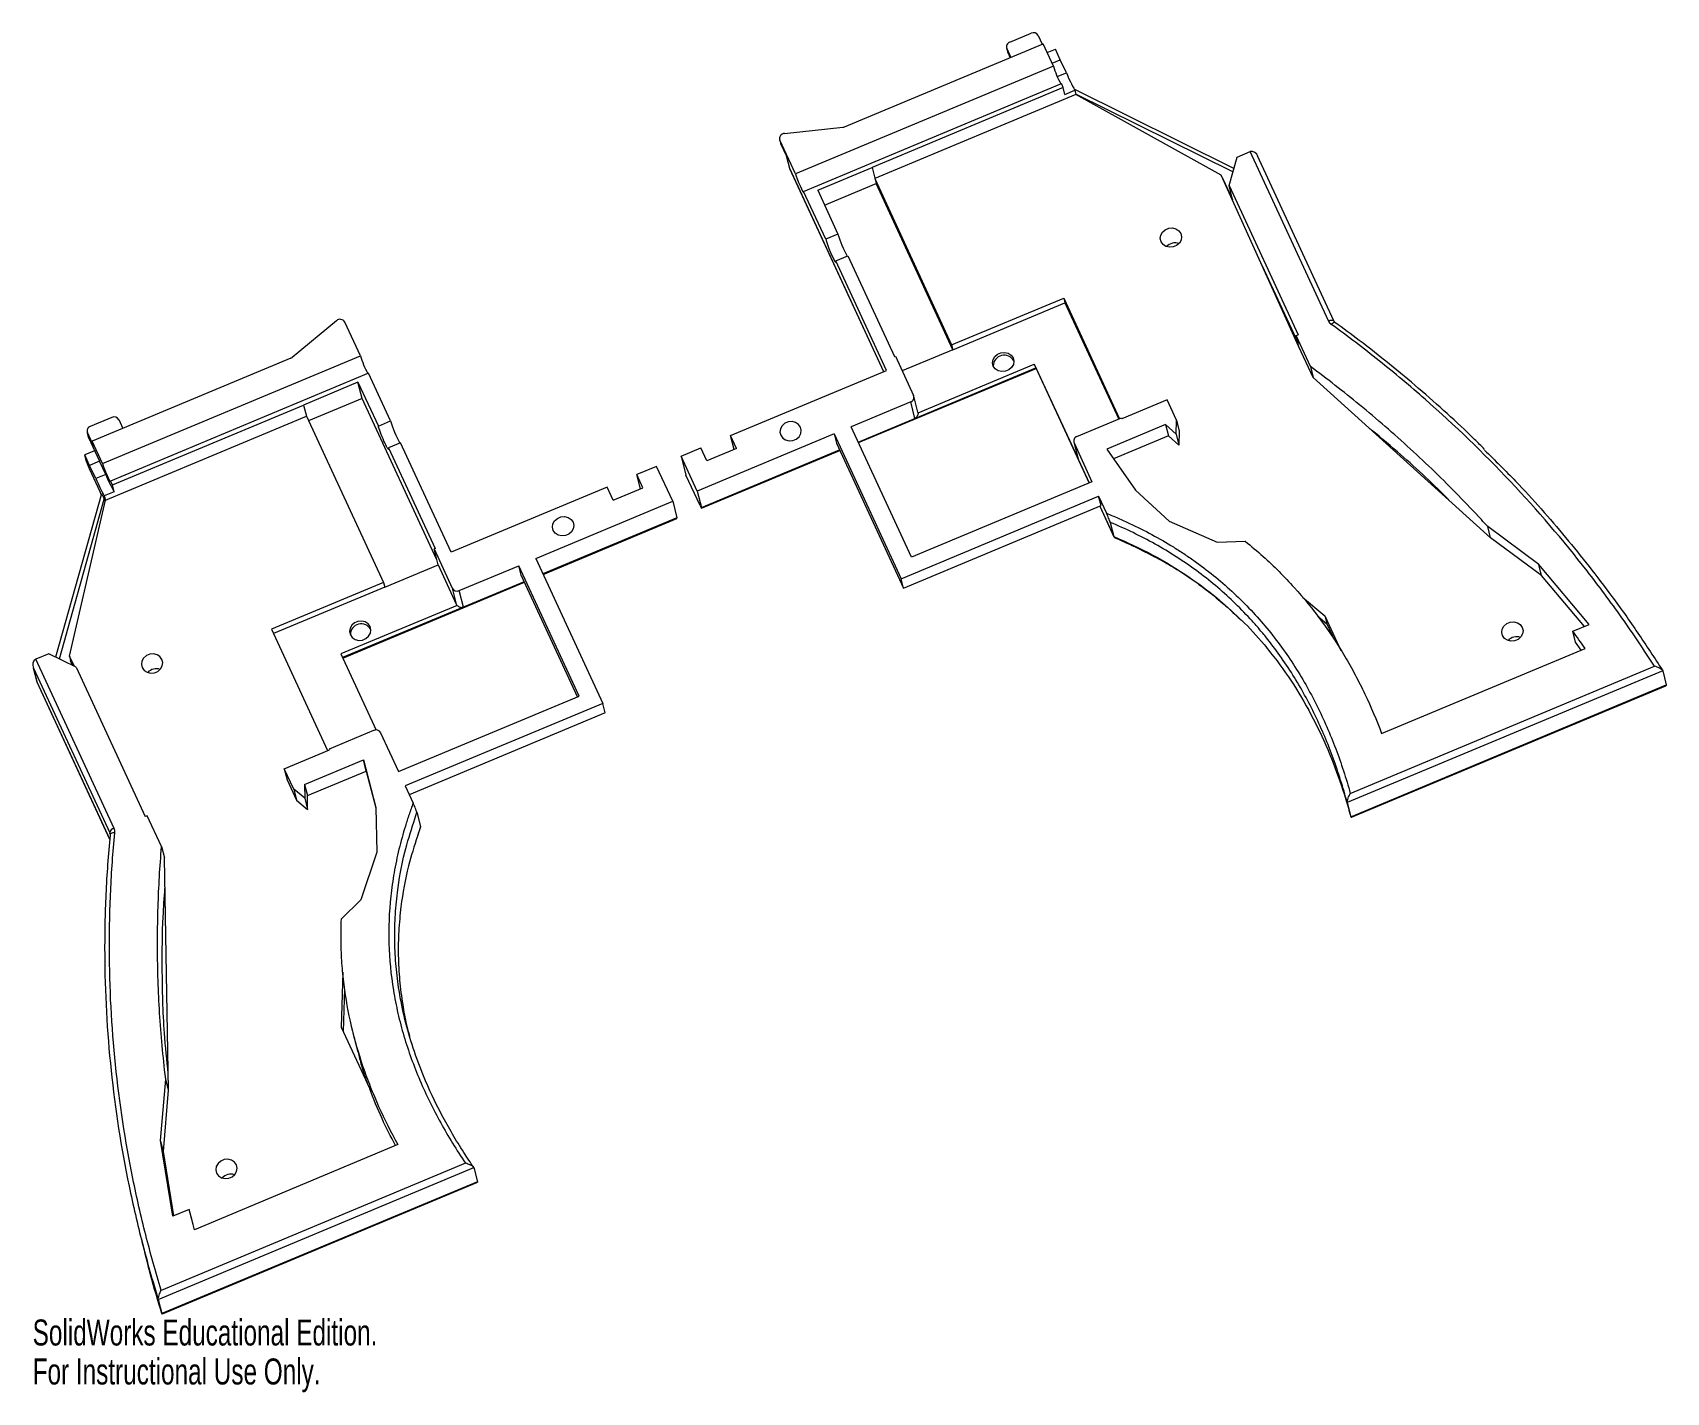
# Model space of a CAD drawing. Header units: millimetres. Extents: x -122 to 182, y -163 to 90.
import ezdxf

# ---------------------------------------------------------------- set-up
doc = ezdxf.new("R2010")
doc.units = ezdxf.units.MM
doc.styles.add('SLDTEXTSTYLE0', font='TXT', dxfattribs={"width": 0.7})

msp = doc.modelspace()

# ---------------------------------------------------------------- linework, layer by layer
at = {"color": 7, "linetype": 'Continuous', "lineweight": 15}
for p, q in [((59.53, 87.98), (63.53, 89.64)), ((64.83, 89.21), (65.58, 87.58)), ((28.81, 72.22), (65.74, 87.65)), ((58.93, 86.93), (59.16, 86.02)), ((58.98, 86.79), (59.74, 85.14)), ((58.98, 86.79), (59.21, 85.89)), ((59.21, 85.89), (59.16, 86.02)), ((59.21, 85.89), (59.59, 85.08)), ((67.65, 83.51), (65.74, 87.65)), ((66.49, 86.02), (68.02, 86.66)), ((68.93, 84.7), (68.02, 86.66)), ((67.65, 83.51), (19.68, 63.46)), ((67.4, 84.06), (68.93, 84.7)), ((68.38, 81.55), (70.07, 82.26)), ((70.07, 82.26), (68.93, 84.7)), ((21.18, 60.21), (69.15, 80.26)), ((69.49, 79.53), (33.93, 64.67)), ((69.49, 79.53), (69.15, 80.26)), ((69.81, 78.26), (69.49, 79.53)), ((69.81, 78.26), (71.65, 79.02)), ((101.24, 64.46), (71.54, 79.2)), ((71.65, 79.02), (71.85, 78.23)), ((71.85, 78.23), (34.45, 62.6)), ((101.05, 63.82), (71.83, 78.32)), ((98.85, 63.25), (71.85, 78.23)), ((17.64, 70.99), (28.5, 72.14)), ((16.73, 69.86), (16.92, 69.13)), ((16.78, 69.72), (16.97, 68.99)), ((19.68, 63.46), (16.78, 69.72)), ((16.97, 68.99), (16.92, 69.13)), ((16.97, 68.99), (17.95, 66.87)), ((17.95, 66.87), (18.54, 64.53)), ((101.85, 66.6), (104.26, 67.6)), ((118.81, 36.13), (104.26, 67.6)), ((18.54, 64.53), (36.04, 26.69)), ((18.55, 64.49), (36.03, 26.69)), ((23.8, 60.45), (33.93, 64.67)), ((33.93, 64.67), (34.69, 61.65)), ((100.33, 61.32), (101.85, 66.6)), ((119.83, 36.11), (105.62, 66.84)), ((25.09, 57.65), (34.69, 61.65)), ((34.45, 62.6), (48.72, 31.65)), ((48.93, 30.76), (34.69, 61.65)), ((113.33, 31.32), (98.85, 63.25)), ((99.15, 62.6), (99.2, 62.57)), ((99.24, 62.4), (99.2, 62.57)), ((99.2, 62.57), (100.99, 58.68)), ((100.33, 61.32), (113.17, 33.54)), ((100.99, 58.68), (100.33, 61.32)), ((25.29, 51.33), (21.18, 60.21)), ((23.8, 60.45), (27.57, 52.28)), ((27.57, 52.28), (25.29, 51.33)), ((27.16, 47.27), (29.44, 48.22)), ((36.58, 26.92), (27.16, 47.27)), ((29.44, 48.22), (38.07, 29.49)), ((106.46, 46.47), (113.16, 31.99)), ((48.72, 31.65), (69.58, 40.37)), ((69.58, 40.37), (79.96, 17.92)), ((69.58, 40.37), (69.8, 39.48)), ((48.94, 30.76), (69.8, 39.48)), ((69.8, 39.48), (79.8, 17.85)), ((-65.73, 36.16), (-73.95, 29.33)), ((-61.26, 29.64), (-64.16, 35.89)), ((112.8, 33.38), (113.17, 33.54)), ((48.94, 30.76), (39.53, 26.84)), ((48.72, 31.65), (48.94, 30.76)), ((115.46, 27.65), (112.8, 33.38)), ((113.33, 31.32), (112.8, 33.38)), ((115.98, 25.58), (113.33, 31.32)), ((-74.23, 29.16), (-111.15, 13.73)), ((-109.24, 9.59), (-61.26, 29.64)), ((31.35, 13.59), (64.39, 27.39)), ((38.07, 29.49), (38.27, 29.58)), ((38.27, 29.58), (41.65, 22.26)), ((42.47, 19.04), (64.09, 28.08)), ((64.09, 28.08), (72.24, 10.46)), ((64.39, 27.39), (74.29, 5.97)), ((64.4, 27.36), (74.29, 5.96)), ((115.46, 27.65), (115.98, 25.58)), ((-59.76, 26.39), (-107.73, 6.34)), ((-61.72, 24.71), (-71.83, 20.47)), ((-60.95, 21.7), (-61.72, 24.71)), ((-61.72, 24.71), (-57.93, 16.56)), ((-55.65, 17.51), (-59.76, 26.39)), ((7.59, 14.81), (36.58, 26.92)), ((31.4, 13.49), (64.43, 27.29)), ((148.99, -4.2), (115.98, 25.58)), ((-60.95, 21.7), (-70.9, 17.53)), ((-47.09, -8.19), (-60.95, 21.7)), ((42.45, 19.17), (41.7, 22.12)), ((88.79, 21.45), (80.38, 17.93)), ((90.54, 17.66), (88.79, 21.45)), ((-108.71, 2.78), (-71.31, 18.41)), ((-107.39, 5.61), (-71.83, 20.47)), ((-71.83, 20.47), (-71.31, 18.41)), ((-71.31, 18.41), (-56.96, -12.51)), ((41.11, 21.06), (30.04, 16.44)), ((41.89, 17.99), (41.11, 21.06)), ((-112.1, 15.43), (-111.88, 14.55)), ((-111.83, 14.41), (-112.05, 15.29)), ((-112.05, 15.29), (-110.93, 12.85)), ((-107.51, 18.18), (-111.51, 16.49)), ((-106.22, 17.75), (-105.46, 16.11)), ((-57.93, 16.56), (-55.65, 17.51)), ((41.26, -7.84), (30.04, 16.44)), ((72.04, 14.61), (80.32, 18.07)), ((88.53, 16.82), (77.58, 12.24)), ((80.32, 18.07), (80.38, 17.93)), ((88.53, 16.82), (90.48, 15.07)), ((88.53, 16.82), (89.05, 14.75)), ((90.48, 15.07), (90.54, 17.66)), ((90.54, 17.66), (91.06, 15.59)), ((91.06, 15.59), (91, 13.01)), ((-111.88, 14.55), (-111.83, 14.41)), ((-111.83, 14.41), (-109.8, 10.01)), ((-110.93, 12.85), (-111.15, 13.73)), ((-109.24, 9.59), (-111.15, 13.73)), ((-53.78, 13.45), (-56.05, 12.5)), ((-56.05, 12.5), (-47.37, -6.21)), ((-44.36, -6.9), (-53.78, 13.45)), ((-1.61, 10.96), (2.07, 12.5)), ((26.88, 15.12), (1.39, 4.47)), ((3.2, 10.07), (2.07, 12.5)), ((8.72, 12.37), (3.2, 10.07)), ((8.72, 12.37), (7.59, 14.81)), ((8.26, 12.18), (7.59, 14.81)), ((26.88, 15.12), (39.34, -11.83)), ((26.88, 15.12), (27.32, 13.36)), ((27.32, 13.36), (39.78, -13.59)), ((71.44, 13.55), (72.19, 10.6)), ((71.49, 13.41), (74.83, 6.19)), ((71.49, 13.41), (72.24, 10.46)), ((77.58, 12.24), (82.9, 4.64)), ((89.05, 14.75), (78.82, 10.48)), ((91, 13.01), (89.05, 14.75)), ((90.48, 15.07), (91, 13.01)), ((-110.71, 11.97), (-112.55, 11.21)), ((-112.21, 9.89), (-112.55, 11.21)), ((-111.64, 9.24), (-112.55, 11.21)), ((-109.8, 10.01), (-111.64, 9.24)), ((-110.49, 6.81), (-111.64, 9.24)), ((-108.65, 7.58), (-109.8, 10.01)), ((1.39, 4.47), (-1.61, 10.96)), ((-1.61, 10.96), (-0.72, 7.45)), ((2.17, 1.39), (27.88, 12.14)), ((2.18, 1.28), (27.93, 12.04)), ((72.24, 10.46), (72.19, 10.6)), ((-111.72, 8.64), (-109.69, 4.25)), ((-108.65, 7.58), (-110.49, 6.81)), ((-107.39, 5.61), (-107.73, 6.34)), ((-6.18, 9.05), (-9.86, 7.52)), ((-8.73, 5.08), (-9.86, 7.52)), ((-9.19, 4.89), (-9.86, 7.52)), ((-3.17, 2.56), (-6.18, 9.05)), ((1.91, 1.77), (-0.72, 7.45)), ((74.83, 6.19), (41.26, -7.84)), ((-109.44, 3.94), (-117.98, -26.42)), ((-107.07, 4.34), (-108.91, 3.57)), ((-108.91, 3.57), (-108.71, 2.78)), ((-107.07, 4.34), (-107.39, 5.61)), ((-15.38, 5.21), (-44.36, -6.9)), ((-14.25, 2.77), (-15.38, 5.21)), ((-14.25, 2.77), (-8.73, 5.08)), ((1.39, 4.47), (2.17, 1.39)), ((39.34, -11.83), (76.07, 3.52)), ((76.07, 3.52), (77.54, 0.34)), ((76.51, 1.76), (76.07, 3.52)), ((82.9, 4.64), (89.19, -1.12)), ((-117.27, -26.76), (-108.91, 2.95)), ((-115.36, -26.26), (-108.71, 2.78)), ((-108.91, 2.95), (-108.75, 2.61)), ((-28.66, -8.09), (-3.17, 2.56)), ((-3.17, 2.56), (-2.4, -0.52)), ((39.78, -13.59), (76.51, 1.76)), ((76.28, 1.67), (78.91, -4.02)), ((76.28, 1.67), (78.9, -3.99)), ((-2.4, -0.52), (-27.34, -10.94)), ((-27.29, -11.03), (-2.39, -0.63)), ((78.23, -1.35), (78.9, -3.99)), ((89.19, -1.12), (98.1, -5.01)), ((157.94, -9.16), (148.46, -2.14)), ((148.99, -4.2), (148.46, -2.14)), ((98.1, -5.01), (103.33, -4.85)), ((158.46, -11.23), (148.99, -4.2)), ((-47.37, -6.21), (-47.57, -6.29)), ((-47.57, -6.29), (-44.18, -13.61)), ((-46.82, -9.24), (-47.57, -6.29)), ((-28.66, -8.09), (-16.19, -35.03)), ((-56.74, -13.4), (-46.82, -9.24)), ((-46.82, -9.24), (-43.44, -16.56)), ((-42.89, -14.04), (-31.82, -9.41)), ((-20.59, -33.68), (-31.82, -9.41)), ((-31.37, -11.17), (-31.82, -9.41)), ((-20.9, -33.81), (-31.37, -11.17)), ((39.78, -13.59), (39.34, -11.83)), ((167.32, -20.33), (157.94, -9.16)), ((158.46, -11.23), (157.94, -9.16)), ((166.43, -20.7), (158.46, -11.23)), ((-56.96, -12.51), (-77.82, -21.23)), ((-56.74, -13.4), (-77.44, -22.05)), ((-30.81, -12.39), (-64.59, -26.5)), ((-64.54, -26.6), (-30.76, -12.48)), ((-56.96, -12.51), (-56.74, -13.4)), ((-44.18, -13.61), (-43.44, -16.56)), ((-42.11, -17.11), (-42.89, -14.04)), ((-43.28, -16.79), (-64.9, -25.82)), ((113.98, -15.29), (118.16, -18.75)), ((-77.82, -21.23), (-67.38, -43.81)), ((116.82, -18.79), (118.53, -20.2)), ((118.16, -18.75), (121.13, -25.18)), ((118.16, -18.75), (118.53, -20.2)), ((118.53, -20.2), (119.87, -23.11)), ((164.28, -21.6), (167.32, -20.33)), ((164.81, -23.66), (164.28, -21.6)), ((165.83, -25.1), (164.81, -23.66)), ((-119.25, -25.8), (-121.66, -26.8)), ((-107.1, -58.28), (-121.66, -26.8)), ((-114.13, -28.3), (-119.25, -25.8)), ((-114.47, -28.13), (-115.36, -26.26)), ((-115.36, -26.26), (-115.03, -27.54)), ((-115.21, -26.83), (-115.26, -27.04)), ((-115.26, -27.04), (-114.84, -27.95)), ((-64.9, -25.82), (-58.36, -39.98)), ((128.71, -40.62), (166.56, -24.8)), ((-122.16, -28.23), (-121.45, -31.01)), ((-122.09, -28.44), (-107.91, -59.1)), ((-121.42, -31.07), (-122.09, -28.44)), ((-114.13, -28.3), (-101.28, -56.08)), ((181.01, -28.94), (122.31, -53.46)), ((122.89, -51.77), (179.48, -28.12)), ((181.01, -28.94), (181.68, -31.57)), ((-121.42, -31.07), (-121.45, -31.01)), ((-121.44, -31.04), (-107.9, -60.32)), ((-107.9, -60.31), (-121.42, -31.07)), ((122.98, -56.1), (181.68, -31.57)), ((123.11, -56.16), (181.58, -31.73)), ((-54.16, -47.71), (-20.59, -33.68)), ((-16.19, -35.03), (-52.93, -50.38)), ((-15.75, -36.79), (-16.19, -35.03)), ((-15.75, -36.79), (-52.17, -52.01)), ((-58.8, -40.06), (-67.08, -43.52)), ((-57.5, -40.49), (-54.16, -47.71)), ((-75.42, -47.17), (-67.02, -43.66)), ((-71.66, -50.12), (-60.71, -45.55)), ((-67.08, -43.52), (-67.02, -43.66)), ((-67.08, -43.52), (-67.04, -43.67)), ((-60.71, -45.55), (-58.41, -54.41)), ((-60.19, -47.61), (-60.71, -45.55)), ((-73.67, -50.96), (-75.42, -47.17)), ((-75.42, -47.17), (-74.9, -49.24)), ((-71.13, -52.18), (-60.19, -47.61)), ((-60.19, -47.61), (-58.41, -54.46)), ((-74.9, -49.24), (-73.15, -53.03)), ((-71.62, -52.66), (-73.67, -50.96)), ((-73.67, -50.96), (-73.15, -53.03)), ((-71.66, -50.12), (-71.62, -52.66)), ((-71.66, -50.12), (-71.13, -52.18)), ((-52.93, -50.38), (-51.45, -53.57)), ((-73.15, -53.03), (-71.1, -54.73)), ((-71.62, -52.66), (-71.1, -54.73)), ((-71.1, -54.73), (-71.13, -52.18)), ((-58.41, -54.41), (-58.2, -62.71)), ((122.31, -53.46), (122.98, -56.1)), ((-100.91, -55.92), (-101.28, -56.08)), ((-98.26, -61.66), (-100.91, -55.92)), ((-51.32, -57.11), (-50.76, -55.26)), ((-50.76, -55.26), (-50.1, -57.89)), ((-107.91, -59.1), (-107.86, -59.32)), ((-107.85, -59.45), (-107.84, -59.51)), ((-50.1, -57.89), (-50.65, -59.72)), ((-50.1, -57.89), (-50.11, -58)), ((-98.26, -61.66), (-97.74, -63.72)), ((-96.96, -106.98), (-97.74, -63.72)), ((-58.2, -62.71), (-61.21, -71.58)), ((-61.21, -71.58), (-64.87, -75.14)), ((-64.56, -84.99), (-64.85, -95.22)), ((-64.24, -88.1), (-64.46, -96.05)), ((-64.85, -95.22), (-59.54, -106.69)), ((-62.66, -96.32), (-61.77, -99.84)), ((-98.44, -116.3), (-97.48, -104.92)), ((-96.96, -106.98), (-97.48, -104.92)), ((-97.92, -118.36), (-96.96, -106.98)), ((-96.14, -130.42), (-98.44, -116.3)), ((-97.92, -118.36), (-98.44, -116.3)), ((-95.96, -130.35), (-97.92, -118.36)), ((-54.3, -117.09), (-92.15, -132.91)), ((-98.87, -145.89), (-40.17, -121.36)), ((-41.73, -120.56), (-98.32, -144.21)), ((-40.17, -121.36), (-39.51, -124)), ((-39.51, -124), (-98.21, -148.53)), ((-98.08, -148.59), (-39.61, -124.16)), ((-93.1, -129.15), (-96.14, -130.42)), ((-92.57, -131.22), (-93.1, -129.15)), ((-92.15, -132.91), (-92.57, -131.22)), ((-102.07, -134.52), (-101.4, -137.15)), ((-100.78, -139.54), (-101.37, -137.15)), ((-98.87, -145.89), (-98.21, -148.53))]:
    msp.add_line(p, q, dxfattribs=at)
at = {"color": 7, "linetype": 'Continuous', "lineweight": 15, "flags": 128}
for points in [[(19.68, 63.46), (19.8, 63.06), (20, 62.52), (20.24, 61.89), (20.52, 61.25), (20.78, 60.69), (21, 60.26), (21.15, 60.03), (21.21, 60.01), (21.18, 60.21)], [(87.68, 50.84), (87.54, 51.44), (87.63, 52.06), (87.95, 52.63), (88.46, 53.07), (89.1, 53.34), (89.79, 53.4), (90.45, 53.24), (90.99, 52.89), (91.36, 52.38), (91.51, 51.78), (91.41, 51.15), (91.09, 50.59), (90.58, 50.14), (89.94, 49.88), (89.25, 49.82), (88.6, 49.97), (88.05, 50.33), (87.68, 50.84)], [(25.29, 51.33), (25.42, 50.9), (25.63, 50.3), (25.9, 49.6), (26.2, 48.87), (26.51, 48.18), (26.79, 47.6), (27.01, 47.19), (27.16, 46.99), (27.21, 47.02), (27.16, 47.27)], [(118.81, 36.13), (119, 36.2), (119.17, 36.24), (119.34, 36.27), (119.5, 36.27), (119.63, 36.25), (119.73, 36.21), (119.81, 36.15), (119.83, 36.11)], [(119.36, 35.47), (119.49, 35.6), (119.62, 35.71), (119.74, 35.8), (119.85, 35.85), (119.95, 35.87), (120.03, 35.86), (120.06, 35.84)], [(60.15, 29.25), (60.3, 28.65), (60.21, 28.02), (59.88, 27.46), (59.37, 27.01), (58.73, 26.75), (58.04, 26.69), (57.39, 26.85), (56.84, 27.2), (56.47, 27.71), (56.33, 28.31), (56.42, 28.93), (56.74, 29.5), (57.25, 29.94), (57.89, 30.21), (58.58, 30.27), (59.24, 30.11), (59.79, 29.76), (60.15, 29.25)], [(-56.05, 12.5), (-56.01, 12.33), (-56.01, 12.23), (-56.03, 12.2), (-56.08, 12.24), (-56.16, 12.36), (-56.27, 12.54), (-56.4, 12.78), (-56.55, 13.07), (-56.71, 13.41), (-56.88, 13.78), (-57.05, 14.18), (-57.22, 14.58), (-57.39, 14.99), (-57.54, 15.38), (-57.67, 15.74), (-57.78, 16.06), (-57.87, 16.34), (-57.93, 16.56)], [(20.61, 16.37), (20.24, 16.88), (19.7, 17.24), (19.04, 17.4), (18.35, 17.34), (17.71, 17.07), (17.2, 16.63), (16.88, 16.06), (16.78, 15.44), (16.93, 14.84), (17.3, 14.33), (17.84, 13.97), (18.5, 13.81), (19.19, 13.87), (19.83, 14.14), (20.34, 14.58), (20.66, 15.15), (20.76, 15.77), (20.61, 16.37)], [(-109.24, 9.59), (-109.11, 9.19), (-108.92, 8.65), (-108.67, 8.02), (-108.4, 7.38), (-108.13, 6.82), (-107.92, 6.39), (-107.77, 6.16), (-107.7, 6.14), (-107.73, 6.34)], [(1.91, 1.77), (1.98, 1.62), (2.04, 1.49), (2.1, 1.39), (2.14, 1.32), (2.17, 1.29), (2.19, 1.29), (2.19, 1.32), (2.17, 1.39)], [(-25.39, -2.85), (-25.54, -2.25), (-25.45, -1.63), (-25.13, -1.06), (-24.61, -0.62), (-23.97, -0.35), (-23.28, -0.29), (-22.63, -0.45), (-22.08, -0.8), (-21.71, -1.31), (-21.57, -1.92), (-21.66, -2.54), (-21.98, -3.1), (-22.5, -3.55), (-23.13, -3.82), (-23.82, -3.87), (-24.48, -3.72), (-25.03, -3.36), (-25.39, -2.85)], [(-2.39, -0.63), (-2.38, -0.62), (-2.38, -0.59), (-2.4, -0.52)], [(-63.14, -22.27), (-62.77, -22.78), (-62.23, -23.14), (-61.57, -23.3), (-60.88, -23.24), (-60.24, -22.97), (-59.73, -22.53), (-59.41, -21.96), (-59.32, -21.34), (-59.46, -20.74), (-59.83, -20.23), (-60.37, -19.87), (-61.03, -19.71), (-61.72, -19.77), (-62.36, -20.04), (-62.87, -20.48), (-63.19, -21.05), (-63.29, -21.67), (-63.14, -22.27)], [(151.2, -22.42), (151.06, -21.81), (151.15, -21.19), (151.47, -20.63), (151.99, -20.18), (152.62, -19.91), (153.31, -19.86), (153.97, -20.01), (154.52, -20.37), (154.88, -20.88), (155.03, -21.48), (154.94, -22.1), (154.62, -22.67), (154.1, -23.11), (153.46, -23.38), (152.77, -23.44), (152.12, -23.28), (151.57, -22.93), (151.2, -22.42)], [(-98.18, -26.83), (-98.55, -26.32), (-99.09, -25.96), (-99.75, -25.81), (-100.44, -25.86), (-101.08, -26.13), (-101.59, -26.58), (-101.91, -27.14), (-102.01, -27.76), (-101.86, -28.37), (-101.49, -28.88), (-100.95, -29.23), (-100.29, -29.39), (-99.6, -29.33), (-98.96, -29.06), (-98.45, -28.62), (-98.13, -28.05), (-98.03, -27.43), (-98.18, -26.83)], [(-106.96, -59.1), (-107.15, -59.1), (-107.33, -59.12), (-107.49, -59.16), (-107.63, -59.21), (-107.74, -59.27), (-107.81, -59.35), (-107.84, -59.43), (-107.85, -59.45)], [(-84.34, -120.85), (-84.71, -120.34), (-85.26, -119.98), (-85.91, -119.82), (-86.6, -119.88), (-87.24, -120.15), (-87.75, -120.59), (-88.08, -121.16), (-88.17, -121.78), (-88.02, -122.38), (-87.66, -122.89), (-87.11, -123.25), (-86.45, -123.41), (-85.76, -123.35), (-85.13, -123.08), (-84.61, -122.64), (-84.29, -122.07), (-84.2, -121.45), (-84.34, -120.85)]]:
    msp.add_lwpolyline(points, dxfattribs=at)
at = {"color": 7, "linetype": 'Continuous', "lineweight": 15}
for centre, radius, start, end in [((63.95, 88.73), 0.997, 28.325, 114.8845), ((59.82, 87.12), 0.905, 108.9985, 201.8487), ((83.87, 88.35), 16.92, 196.614, 208.7438), ((91.82, 90.86), 23.38, 201.5841, 210.4186), ((17.67, 70.05), 0.949, 91.9042, 200.2541), ((28.38, 73.25), 1.12, 276.0244, 292.6688), ((104.52, 66.46), 1.18, 13.6973, 103.0378), ((49.01, 58.77), 22.41, 196.8251, 208.2724), ((90.32, 48.45), 2.19, 71.0054, 137.4274), ((-65.05, 35.4), 1.02, 29.2851, 131.781), ((120.34, 36.85), 1.69, 205.0979, 234.3374), ((-74.64, 30.16), 1.08, 292.5995, 309.6048), ((-45.05, 34.48), 16.92, 196.614, 208.7438), ((58.51, 27.71), 2.04, 28.4608, 180.0603), ((52.54, 22.77), 12.72, 21.3304, 24.7065), ((40.81, 21.92), 0.91, 289.2516, 21.803), ((-107.09, 17.28), 0.988, 28.3155, 115.4323), ((41.68, 18.98), 0.797, 5.0357, 14.212), ((-111.21, 15.63), 0.914, 109.5039, 201.7573), ((-34.55, 23.87), 22.04, 196.7862, 208.4228), ((72.34, 13.75), 0.91, 109.2516, 201.803), ((-103.26, 12.65), 9.36, 197.1489, 205.3703), ((-88.75, 15.41), 23.38, 201.5841, 210.4186), ((-86.91, 16.18), 23.38, 201.5841, 210.4186), ((-121.01, -0.96), 12.46, 22.3285, 24.7243), ((-111.97, 1.95), 3.22, 18.1275, 38.1296), ((-43.31, -13.14), 0.992, 208.3201, 295.1582), ((-42.69, -16.21), 0.826, 204.9212, 224.2347), ((-61.11, -22.25), 2.03, 27.9262, 180.5066), ((153.85, -24.81), 2.19, 71.0054, 137.4274), ((-120.99, -27.86), 1.24, 122.3133, 208.0085), ((-99.22, -30.76), 2.19, 71.0054, 137.4274), ((-58.37, -40.96), 0.992, 28.3201, 115.1582), ((-106.87, -59.31), 1.06, 102.5568, 168.4776), ((-108.64, -59.43), 0.797, 14.7801, 24.8306), ((-108.55, -58.95), 1.6, 354.465, 24.7991), ((-85.38, -124.77), 2.19, 71.0054, 137.4274)]:
    msp.add_arc(centre, radius, start, end, dxfattribs=at)
for points, knots in [([(179.48, -28.12), (177.53, -25.08), (175.51, -22.07), (171.33, -16.16), (169.16, -13.24), (162.46, -4.64), (157.71, 0.9), (147.64, 11.57), (142.35, 16.68), (134.01, 24), (131.16, 26.38), (125.35, 31.02), (122.38, 33.28), (119.36, 35.47)], [0, 0, 0, 0, 0.125, 0.125, 0.25, 0.25, 0.5, 0.5, 0.75, 0.75, 0.875, 0.875, 1, 1, 1, 1]), ([(120.06, 35.84), (120.02, 35.87), (119.92, 35.95), (119.87, 36.05), (119.83, 36.11)], [0, 0, 0, 0, 0.358863, 1, 1, 1, 1]), ([(147.88, 12.22), (147.26, 12.85), (144.99, 15.12), (140.9, 18.91), (135.63, 23.59), (130.18, 28.12), (124.99, 32.21), (121.56, 34.72), (120.04, 35.83)], [0, 0, 0, 0, 0.0729331, 0.2659514, 0.4593732, 0.6532064, 0.847456, 1, 1, 1, 1]), ([(148.46, -2.14), (148.07, -1.7), (147.67, -1.27), (145.87, 0.68), (141.59, 5.17), (137.13, 9.5), (132.52, 13.72), (130.97, 15.1), (127.81, 17.84), (126.22, 19.19), (121.61, 22.96), (118.57, 25.34), (115.46, 27.65)], [0.2946604, 0.2946604, 0.2946604, 0.2946604, 0.3125, 0.3125, 0.375, 0.5, 0.5, 0.5625, 0.5625, 0.625, 0.625, 0.7403471, 0.7403471, 0.7403471, 0.7403471]), ([(42.47, 19.04), (42.49, 18.85), (42.44, 18.63), (42.29, 18.34), (42.23, 18.25), (42.08, 18.09), (41.99, 18.03), (41.89, 17.99)], [0, 0, 0, 0, 0.5, 0.5, 0.75, 0.75, 1, 1, 1, 1]), ([(141.2, 2.82), (141.06, 2.97), (138.05, 6.1), (133.05, 10.64), (128.01, 14.85), (126.17, 16.39)], [0, 0, 0, 0, 0.030936, 0.646523, 1, 1, 1, 1]), ([(147.86, 12.09), (149.81, 10.18), (155.11, 4.98), (163.03, -4.09), (170.51, -13.59), (176.45, -21.92), (179.49, -26.6), (181.01, -28.94)], [0, 0, 0, 0, 0.153458, 0.416772, 0.680903, 0.840368, 1, 1, 1, 1]), ([(77.54, 0.34), (78.26, 0.04), (78.99, -0.26), (80.42, -0.89), (81.13, -1.21), (83.24, -2.19), (86, -3.58), (88.66, -5.12), (90.62, -6.33), (91.27, -6.75), (92.54, -7.59), (93.18, -8.03), (96.29, -10.23), (98.63, -12.13), (103.04, -16.19), (105.1, -18.34), (107.97, -21.77), (108.89, -22.94), (110.66, -25.32), (111.49, -26.53), (113.9, -30.24), (115.35, -32.79), (117.31, -36.72), (117.93, -38.05), (119.1, -40.73), (119.65, -42.08), (121.2, -46.18), (122.1, -48.96), (122.89, -51.77)], [0, 0, 0, 0, 0.03125, 0.03125, 0.0625, 0.0625, 0.125, 0.1875, 0.1875, 0.21875, 0.21875, 0.25, 0.25, 0.375, 0.375, 0.5, 0.5, 0.5625, 0.5625, 0.625, 0.625, 0.75, 0.75, 0.8125, 0.8125, 0.875, 0.875, 1, 1, 1, 1]), ([(78.23, -1.35), (78.21, -1.28), (78.17, -1.15), (78.06, -0.86), (78, -0.71), (77.87, -0.4), (77.8, -0.24), (77.67, 0.06), (77.6, 0.2), (77.54, 0.34)], [0, 0, 0, 0, 0.25, 0.25, 0.5, 0.5, 0.75, 0.75, 1, 1, 1, 1]), ([(122.31, -53.46), (121.94, -52.07), (121.53, -50.68), (120.66, -47.92), (120.2, -46.56), (118.72, -42.51), (117.61, -39.87), (115.12, -34.71), (113.74, -32.19), (110.68, -27.3), (109, -24.93), (106.68, -22.06), (106.21, -21.49), (105.24, -20.37), (103.76, -18.71), (102.2, -17.12), (98.98, -14.05), (96.69, -12.12), (93.03, -9.44), (91.77, -8.57), (89.21, -6.93), (87.9, -6.14), (83.89, -3.9), (81.11, -2.56), (78.23, -1.35)], [0, 0, 0, 0, 0.0625, 0.0625, 0.125, 0.125, 0.25, 0.25, 0.375, 0.375, 0.5, 0.5, 0.53125, 0.53125, 0.5625, 0.625, 0.625, 0.75, 0.75, 0.8125, 0.8125, 0.875, 0.875, 1, 1, 1, 1]), ([(78.9, -3.99), (78.91, -4.04), (78.93, -4.09), (78.98, -4.09), (78.98, -4.09)], [0, 0, 0, 0, 0.964226, 1, 1, 1, 1]), ([(78.9, -3.99), (81.35, -5.09), (86.25, -7.3), (92.58, -11.19), (97.95, -15.18), (100.88, -17.92), (102.29, -19.24)], [0, 0, 0, 0, 0.281769, 0.563484, 0.789764, 1, 1, 1, 1]), ([(78.96, -4.15), (79.58, -4.42), (81.51, -5.26), (84.54, -6.72), (87.93, -8.5), (91.06, -10.34), (94.01, -12.33), (96.94, -14.53), (99.73, -16.84), (101.49, -18.51), (102.34, -19.32)], [0, 0, 0, 0, 0.0713337, 0.2205236, 0.3540095, 0.4763874, 0.6072878, 0.7350273, 0.8716417, 1, 1, 1, 1]), ([(103.33, -4.85), (104.47, -5.77), (105.58, -6.71), (107.68, -8.59), (108.67, -9.53), (110.6, -11.46), (111.53, -12.44), (116.04, -17.43), (119.16, -21.73), (122.54, -27.42), (123.19, -28.57), (124.43, -30.91), (125.03, -32.1), (126.74, -35.7), (127.77, -38.14), (128.71, -40.62)], [0.3079561, 0.3079561, 0.3079561, 0.3079561, 0.375, 0.375, 0.4375, 0.4375, 0.5, 0.5, 0.75, 0.75, 0.8125, 0.8125, 0.875, 0.875, 1, 1, 1, 1]), ([(-43.28, -16.79), (-43.14, -16.93), (-42.95, -17.05), (-42.64, -17.15), (-42.53, -17.17), (-42.32, -17.17), (-42.21, -17.15), (-42.11, -17.11)], [0, 0, 0, 0, 0.5, 0.5, 0.75, 0.75, 1, 1, 1, 1]), ([(102.29, -19.24), (102.4, -19.34), (104.07, -20.83), (106.37, -23.49), (110.01, -27.98), (113.44, -33.08), (116.91, -39.44), (119.79, -46.07), (121.74, -51.66), (122.68, -55.03), (122.98, -56.1)], [0, 0, 0, 0, 0.010383, 0.153031, 0.242676, 0.412012, 0.581926, 0.752034, 0.921635, 1, 1, 1, 1]), ([(181.01, -28.94), (180.99, -28.86), (180.91, -28.78), (180.69, -28.61), (180.55, -28.53), (180.12, -28.32), (179.79, -28.2), (179.48, -28.12)], [0, 0, 0, 0, 0.25, 0.25, 0.5, 0.5, 1, 1, 1, 1]), ([(181.68, -31.57), (181.68, -31.61), (181.68, -31.67), (181.61, -31.71), (181.57, -31.73)], [0, 0, 0, 0, 0.531456, 1, 1, 1, 1]), ([(-51.45, -53.57), (-51.71, -54.28), (-51.97, -54.99), (-52.45, -56.41), (-52.68, -57.12), (-53.34, -59.27), (-54.14, -62.14), (-54.74, -65.05), (-55.13, -67.24), (-55.24, -67.97), (-55.45, -69.44), (-55.54, -70.17), (-55.94, -73.85), (-56.05, -76.77), (-55.88, -82.6), (-55.6, -85.5), (-54.9, -89.83), (-54.61, -91.26), (-53.95, -94.11), (-53.58, -95.52), (-52.34, -99.7), (-51.34, -102.44), (-49.62, -106.48), (-49.01, -107.81), (-47.72, -110.44), (-47.04, -111.74), (-44.92, -115.59), (-43.38, -118.11), (-41.73, -120.56)], [0, 0, 0, 0, 0.03125, 0.03125, 0.0625, 0.0625, 0.125, 0.1875, 0.1875, 0.21875, 0.21875, 0.25, 0.25, 0.375, 0.375, 0.5, 0.5, 0.5625, 0.5625, 0.625, 0.625, 0.75, 0.75, 0.8125, 0.8125, 0.875, 0.875, 1, 1, 1, 1]), ([(-50.76, -55.26), (-50.78, -55.18), (-50.83, -55.06), (-50.94, -54.77), (-51, -54.61), (-51.13, -54.3), (-51.19, -54.15), (-51.33, -53.85), (-51.39, -53.7), (-51.45, -53.57)], [0, 0, 0, 0, 0.25, 0.25, 0.5, 0.5, 0.75, 0.75, 1, 1, 1, 1]), ([(122.31, -53.46), (122.29, -53.39), (122.31, -53.26), (122.37, -52.97), (122.42, -52.82), (122.6, -52.35), (122.74, -52.04), (122.89, -51.77)], [0, 0, 0, 0, 0.25, 0.25, 0.5, 0.5, 1, 1, 1, 1]), ([(-40.17, -121.36), (-40.8, -120.43), (-42.93, -117.26), (-46.21, -111.64), (-49.3, -105.11), (-51.51, -99.15), (-53.05, -93.84), (-54.08, -88.76), (-54.68, -83.95), (-54.93, -79.41), (-54.85, -74.82), (-54.34, -69.23), (-53.31, -63.28), (-51.92, -58.97), (-51.32, -57.11)], [0, 0, 0, 0, 0.04941, 0.168628, 0.287813, 0.369874, 0.452018, 0.534051, 0.601002, 0.667951, 0.73601, 0.804069, 0.915445, 1, 1, 1, 1]), ([(122.98, -56.1), (122.99, -56.13), (123.02, -56.19), (123.08, -56.17), (123.11, -56.16)], [0, 0, 0, 0, 0.525354, 1, 1, 1, 1]), ([(-107.84, -59.51), (-108.19, -63.17), (-108.45, -66.83), (-108.78, -74.15), (-108.86, -77.81), (-108.81, -88.76), (-108.41, -96.03), (-106.89, -110.52), (-105.77, -117.69), (-103.57, -128.35), (-102.75, -131.89), (-100.93, -138.93), (-99.94, -142.42), (-98.87, -145.89)], [0, 0, 0, 0, 0.125, 0.125, 0.25, 0.25, 0.5, 0.5, 0.75, 0.75, 0.875, 0.875, 1, 1, 1, 1]), ([(-98.32, -144.21), (-99.36, -140.78), (-100.32, -137.34), (-102.08, -130.41), (-102.88, -126.92), (-105.01, -116.41), (-106.09, -109.34), (-107.56, -95.07), (-107.94, -87.91), (-107.97, -77.12), (-107.89, -73.52), (-107.56, -66.31), (-107.31, -62.71), (-106.96, -59.1)], [0, 0, 0, 0, 0.125, 0.125, 0.25, 0.25, 0.5, 0.5, 0.75, 0.75, 0.875, 0.875, 1, 1, 1, 1]), ([(-107.86, -59.23), (-107.86, -59.24), (-107.84, -59.3), (-107.84, -59.38), (-107.85, -59.45)], [0, 0, 0, 0, 0.042132, 1, 1, 1, 1]), ([(-50.65, -59.72), (-51.24, -61.56), (-52.63, -65.88), (-53.67, -71.82), (-54.18, -77.38), (-54.27, -81.94), (-54.03, -86.51), (-53.47, -90.8), (-52.87, -94.28), (-52.32, -96.21), (-52.11, -96.92)], [0, 0, 0, 0, 0.150772, 0.353253, 0.473686, 0.594118, 0.716567, 0.839021, 0.940706, 1, 1, 1, 1]), ([(-50.63, -59.82), (-50.51, -59.39), (-50.32, -58.79), (-50.11, -58.19), (-50.05, -58.02)], [0, 0, 0, 0, 0.711891, 1, 1, 1, 1]), ([(-97.48, -104.92), (-97.55, -104.34), (-97.62, -103.77), (-97.91, -101.19), (-98.51, -95.16), (-98.84, -89.1), (-99, -83.03), (-99.02, -81.01), (-99.01, -76.95), (-98.97, -74.91), (-98.79, -69.14), (-98.57, -65.4), (-98.26, -61.66)], [0.2946604, 0.2946604, 0.2946604, 0.2946604, 0.3125, 0.3125, 0.375, 0.5, 0.5, 0.5625, 0.5625, 0.625, 0.625, 0.7403471, 0.7403471, 0.7403471, 0.7403471]), ([(-97.02, -103.85), (-97.27, -101.36), (-97.94, -94.87), (-98.18, -85.13), (-98.1, -76.14), (-97.75, -71.2), (-97.63, -69.44)], [0, 0, 0, 0, 0.218386, 0.570461, 0.847315, 1, 1, 1, 1]), ([(-64.87, -75.14), (-64.93, -76.55), (-64.95, -77.97), (-64.91, -80.72), (-64.85, -82.04), (-64.66, -84.69), (-64.53, -86.01), (-63.71, -92.55), (-62.49, -97.64), (-60.36, -103.85), (-59.91, -105.08), (-58.93, -107.54), (-58.42, -108.76), (-56.78, -112.39), (-55.59, -114.76), (-54.3, -117.09)], [0.3079561, 0.3079561, 0.3079561, 0.3079561, 0.375, 0.375, 0.4375, 0.4375, 0.5, 0.5, 0.75, 0.75, 0.8125, 0.8125, 0.875, 0.875, 1, 1, 1, 1]), ([(-61.71, -99.82), (-61.52, -100.67), (-61.05, -102.71), (-60.35, -104.68), (-59.94, -105.84)], [0, 0, 0, 0, 0.4157498, 1, 1, 1, 1]), ([(-54.73, -117.27), (-55.6, -115.61), (-57.41, -112.17), (-58.81, -108.56), (-59.54, -106.69)], [0, 0, 0, 0, 0.480877, 1, 1, 1, 1]), ([(-40.17, -121.36), (-40.19, -121.29), (-40.28, -121.2), (-40.5, -121.04), (-40.64, -120.96), (-41.09, -120.75), (-41.41, -120.64), (-41.73, -120.56)], [0, 0, 0, 0, 0.25, 0.25, 0.5, 0.5, 1, 1, 1, 1]), ([(-39.51, -124), (-39.51, -124.03), (-39.5, -124.1), (-39.58, -124.14), (-39.61, -124.16)], [0, 0, 0, 0, 0.525354, 1, 1, 1, 1]), ([(-98.87, -145.89), (-98.89, -145.82), (-98.88, -145.69), (-98.82, -145.41), (-98.77, -145.25), (-98.61, -144.79), (-98.47, -144.48), (-98.32, -144.21)], [0, 0, 0, 0, 0.25, 0.25, 0.5, 0.5, 1, 1, 1, 1]), ([(-98.21, -148.53), (-98.19, -148.56), (-98.17, -148.62), (-98.11, -148.6), (-98.08, -148.59)], [0, 0, 0, 0, 0.5314562, 1, 1, 1, 1])]:
    msp.add_open_spline(points, degree=3, knots=knots, dxfattribs=at)
for points in [[(166.56, -24.8), (165.81, -23.73), (165.05, -22.66), (164.28, -21.6)], [(-92.15, -132.91), (-92.48, -131.66), (-92.79, -130.41), (-93.1, -129.15)], [(-100.36, -141.12), (-100.5, -140.6), (-100.64, -140.07), (-100.78, -139.54)], [(-100.31, -141.29), (-100.33, -141.23), (-100.34, -141.18), (-100.36, -141.12)], [(-98.21, -148.53), (-98.95, -146.12), (-99.65, -143.71), (-100.31, -141.29)]]:
    msp.add_open_spline(points, degree=3, dxfattribs=at)

# ---------------------------------------------------------------- texts
at = {"color": 7, "linetype": 'Continuous', "char_height": 4.8336, "attachment_point": 1, "style": 'SLDTEXTSTYLE0'}
for s, insert in [('SolidWorks Educational Edition.', (-122.24, -149.62)), ('For Instructional Use Only.', (-122.24, -156.87))]:
    msp.add_mtext(s, dxfattribs=dict(at, insert=insert))

doc.saveas('drawing.dxf')
